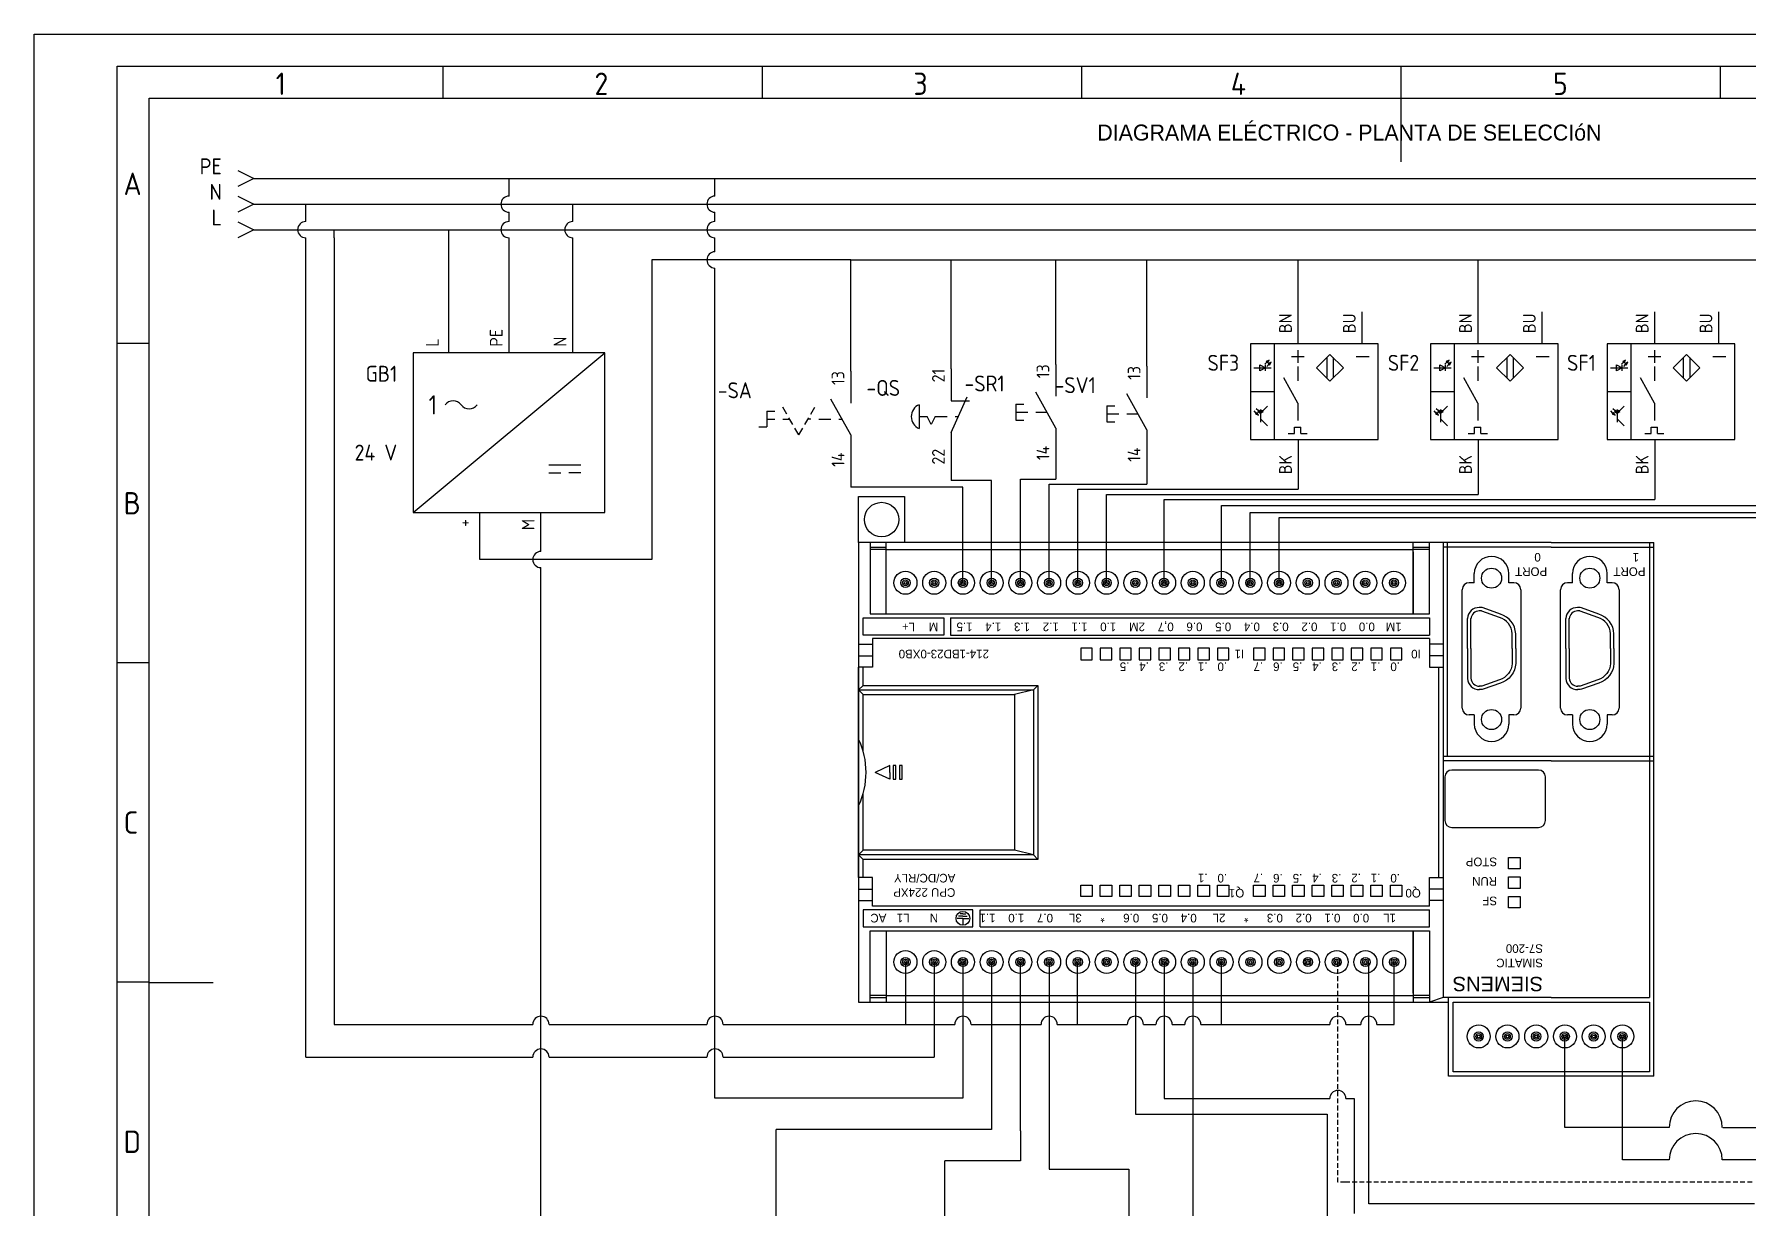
# Model space of a CAD drawing. Header units: millimetres. Extents: x 3 to 423, y -2 to 295.
# Drawn here: x 3.5 to 271.9, y 111.4 to 295.4 of the extents above; entities that cross this region are included whole.
import ezdxf
from ezdxf.enums import TextEntityAlignment as Align

# ---------------------------------------------------------------- set-up
doc = ezdxf.new("R2010")
doc.units = ezdxf.units.MM
doc.header["$LTSCALE"] = 6
doc.linetypes.add('HIDDEN2', pattern=[0.1875, 0.125, -0.0625])
for name, color, linetype in [('035', 5, 'Continuous'), ('07', 7, 'Continuous'), ('DESC', 1, 'Continuous'), ('GRN_2.5mm^2', 3, 'Continuous'), ('RED_2.5mm^2', 1, 'Continuous'), ('SYMS', 7, 'Continuous'), ('TAGS', 51, 'Continuous'), ('TERMS', 4, 'Continuous')]:
    doc.layers.add(name, color=color, linetype=linetype)
doc.styles.add('ISO Proportional', font='isocp.shx')
doc.styles.add('WD_IEC', font='isocp2.shx', dxfattribs={"width": 0.9, "height": 4})

# ---------------------------------------------------------------- blocks, each defined once
blk = doc.blocks.new('WDDOT')
for radius in [0.72, 0.449, 0.223]:
    blk.add_circle((0, 0), radius)
blk = doc.blocks.new('VPW1_1PH')
for p, q in [((-5, -25), (25, 0)), ((16.25, -17.5), (21.25, -17.5)), ((16.25, -18.75), (18.125, -18.75)), ((21.25, -18.75), (19.375, -18.75))]:
    blk.add_line(p, q)
blk.add_lwpolyline([(-5, 0), (-5, -25), (25, -25), (25, 0)], close=True)
for centre, start, end in [((1.25, -9.0625), 36.869898, 143.130102), ((3.75, -7.1875), 216.869898, 323.130102)]:
    blk.add_arc(centre, 1.5625, start, end)
at = {"style": 'WD_IEC'}
blk.add_text('1', height=3, dxfattribs=at).set_placement((-1.25, -8.125), align=Align.MIDDLE_RIGHT)
for tag, p in [('TERM01', (-1, 1)), ('TERM02', (9, 1)), ('TERM03', (19, 1))]:
    blk.add_attdef(tag, p, '', height=2, rotation=90, dxfattribs=at)
for tag, p in [('INST', (-7.5, 2.5)), ('LOC', (-7.5, -1)), ('TAG1', (-7.5, -4.5)), ('RATING1', (-7.5, -9)), ('XREF', (-7.5, -13)), ('DESC1', (-7.5, -16.85)), ('DESC2', (-7.5, -20.35)), ('DESC3', (-7.5, -23.85))]:
    blk.add_attdef(tag, text='', height=2.5, dxfattribs=at).set_placement(p, align=Align.RIGHT)
at = {"style": 'WD_IEC', "flags": 1}
for tag, p, height in [('X2TERM01', (0, 0), 0.32), ('X2TERM02', (10, 0), 0.32), ('X2TERM03', (20, 0), 0.32), ('MFG', (27.75, -1), 1.5), ('CAT', (27.75, -3.5), 1.5), ('ASSYCODE', (26, -21.5), 1), ('FAMILY', (26, -23), 1), ('CATDESC', (26, -24.5), 1), ('X8TERM04', (5, -25), 0.32), ('X8TERM05', (15, -25), 0.32)]:
    blk.add_attdef(tag, p, '', height=height, dxfattribs=at)
at = {"style": 'WD_IEC'}
for tag, p in [('TERM04', (4, -26)), ('TERM05', (14, -26))]:
    blk.add_attdef(tag, text='', height=2, rotation=90, dxfattribs=at).set_placement(p, align=Align.RIGHT)
blk = doc.blocks.new('VPE11B24')
for p, q in [((0, 7.5), (0, 12.5)), ((10, 7.5), (10, 12.5)), ((2.5, 7.5), (-7.5, 7.5)), ((-7.5, 7.5), (-7.5, -7.5)), ((-3.75, 7.5), (-3.75, -7.5)), ((-1.06, 5.49), (0.94, 5.49)), ((-0.06, 6.49), (-0.06, 4.49)), ((12.5, 7.5), (2.5, 7.5)), ((9.09, 5.49), (11.09, 5.49)), ((12.5, -7.5), (12.5, 7.5)), ((-6.94, 3.72), (-4.24, 3.72)), ((-6.04, 4.17), (-5.14, 3.72)), ((-6.04, 3.26), (-6.04, 4.17)), ((-5.14, 3.72), (-6.04, 3.26)), ((-4.92, 4.61), (-5.25, 4.27)), ((-5.14, 3.26), (-5.14, 4.17)), ((-4.58, 4.94), (-5.03, 4.72)), ((-5.03, 4.72), (-4.81, 4.5)), ((-4.58, 4.27), (-4.92, 3.94)), ((-4.81, 4.5), (-4.58, 4.94)), ((-4.25, 4.61), (-4.69, 4.38)), ((-4.69, 4.38), (-4.47, 4.16)), ((-4.47, 4.16), (-4.25, 4.61)), ((-0.07, 3.92), (-0.07, 1.69)), ((4.45, 5.31), (4.45, 2.18)), ((5.49, 5.31), (5.49, 2.18)), ((-0.07, -1.81), (-2.26, 2.13)), ((-7.5, 0), (-3.75, 0)), ((-5.91, -3.36), (-4.81, -2.27)), ((-0.07, -1.81), (-0.07, -4.53)), ((-6.57, -3.37), (-6.91, -3.03)), ((-6.46, -3.26), (-6.69, -3.48)), ((-6.69, -3.48), (-6.24, -3.7)), ((-6.24, -3.03), (-6.57, -2.7)), ((-6.24, -3.7), (-6.46, -3.26)), ((-6.13, -2.92), (-6.35, -3.14)), ((-6.35, -3.14), (-5.9, -3.37)), ((-5.9, -3.37), (-6.13, -2.92)), ((-5.91, -2.8), (-5.91, -4.77)), ((-5.68, -2.92), (-5.91, -3.36)), ((-5.91, -3.36), (-5.46, -3.14)), ((-5.91, -4.29), (-4.81, -5.38)), ((-7.5, -7.5), (12.5, -7.5)), ((-1.58, -6.56), (-0.58, -6.56)), ((-0.58, -6.56), (-0.58, -5.56)), ((-0.58, -5.56), (0.42, -5.56)), ((0, -7.5), (0, -12.5)), ((0.42, -6.56), (0.42, -5.56)), ((0.42, -6.56), (1.42, -6.56))]:
    blk.add_line(p, q)
blk.add_lwpolyline([(4.97, 5.83), (7.06, 3.74), (4.97, 1.65), (2.88, 3.74)], close=True)
for points in [[(-5.03, 4.72), (-4.81, 4.5), (-4.58, 4.94)], [(-4.69, 4.38), (-4.47, 4.16), (-4.25, 4.61)], [(-6.46, -3.26), (-6.69, -3.48), (-6.24, -3.7)], [(-6.13, -2.92), (-6.35, -3.14), (-5.9, -3.37)], [(-5.46, -3.14), (-5.68, -2.92), (-5.91, -3.36)]]:
    blk.add_solid(points)
at = {"style": 'WD_IEC'}
for tag, p in [('INST', (-9.25, 12)), ('LOC', (-9.25, 8)), ('TAG1', (-9.25, 3.25)), ('XREF', (-9.25, -1.35)), ('DESC1', (-9.25, -5.2)), ('DESC2', (-9.25, -9.2)), ('DESC3', (-9.25, -13.2))]:
    blk.add_attdef(tag, text='', height=2.5, dxfattribs=at).set_placement(p, align=Align.RIGHT)
for tag, p in [('TERM01', (-1, 12.23)), ('TERM02', (9, 12.23))]:
    blk.add_attdef(tag, text='', height=2, rotation=90, dxfattribs=at).set_placement(p, align=Align.RIGHT)
at = {"style": 'WD_IEC', "flags": 1}
for tag, p, height in [('X2TERM01', (0, 12.5), 0.32), ('X2TERM02', (10, 12.5), 0.32), ('MFG', (13.32, 6.13), 1.5), ('CAT', (13.32, 3.63), 1.5), ('X4LINK', (-7.5, 0), 0.32), ('X1LINK', (12.5, 0), 0.32), ('ASSYCODE', (13.5, -4.57), 1), ('FAMILY', (13.5, -6.07), 1), ('CATDESC', (13.5, -7.57), 1), ('X8TERM03', (0, -12.5), 0.32)]:
    blk.add_attdef(tag, p, '', height=height, dxfattribs=at)
at = {"style": 'WD_IEC'}
blk.add_attdef('TERM03', (-1, -12.96), '', height=2, rotation=90, dxfattribs=at)
blk = doc.blocks.new('IEC_border_a3')
at = {"layer": '035'}
for p, q in [((64, 292), (64, 287)), ((114, 292), (114, 287)), ((164, 292), (164, 287)), ((214, 292), (214, 287)), ((264, 292), (264, 287)), ((17.97, 248.58), (12.98, 248.58)), ((17.98, 198.54), (13, 198.54)), ((17.98, 148.54), (13, 148.54))]:
    blk.add_line(p, q, dxfattribs=at)
for points in [[(0, 297), (420, 297), (420, 0), (0, 0)], [(18, 287), (410, 287), (410, 10), (18, 10)]]:
    blk.add_lwpolyline(points, close=True, dxfattribs=at)
at = {"layer": '07'}
for p, q in [((214, 287), (214, 277)), ((18, 148.5), (28, 148.5))]:
    blk.add_line(p, q, dxfattribs=at)
blk.add_lwpolyline([(13, 292), (415, 292), (415, 5), (13, 5)], close=True, dxfattribs=at)
at = {"layer": '035', "style": 'ISO Proportional'}
for s, p in [('1', (37.81, 287.5)), ('2', (87.73, 287.5)), ('3', (137.68, 287.5)), ('4', (187.38, 287.5)), ('5', (237.84, 287.5)), ('A', (13.98, 271.83)), ('B', (14, 221.79)), ('C', (14, 171.79)), ('D', (14, 121.79))]:
    blk.add_text(s, height=3.5, dxfattribs=at).set_placement(p)
blk = doc.blocks.new('VPB12ML')
for p, q in [((0, 7.5), (0, 2.5)), ((0, -2.5), (2.5, 3.125)), ((-5, 1.875), (-5, -1.875)), ((-5, 0), (-3.75, 0)), ((-3.125, -1.25), (-3.75, 0)), ((-2.5, 0), (-3.125, -1.25)), ((-2.5, 0), (-0.625, 0)), ((0, 2.5), (2.8678, 2.5)), ((0.625, 0), (1.11111, 0)), ((0, -2.5), (0, -7.5))]:
    blk.add_line(p, q)
blk.add_arc((-4.21875, 0), 2.03125, 112.6198649, 247.3801351)
at = {"style": 'WD_IEC'}
for tag, p in [('INST', (-8, 10.25)), ('LOC', (-8, 6.75)), ('TAG1', (-8, 3.25)), ('DESC1', (-8, -10.35)), ('DESC2', (-8, -13.85)), ('DESC3', (-8, -17.35))]:
    blk.add_attdef(tag, text='', height=2.5, dxfattribs=at).set_placement(p, align=Align.RIGHT)
blk.add_attdef('TERM01', text='', height=2, rotation=90, dxfattribs=at).set_placement((-1, 7.5), align=Align.RIGHT)
at = {"style": 'WD_IEC', "flags": 1}
for tag, p, height in [('X2TERM01', (0, 7.5), 0.32), ('CONTACT', (0.5, 4.5), 1), ('COMMON', (1.75, 3.25), 1), ('X1LINK', (1.5, 0), 0.32), ('ASSYCODE', (1, -4), 1), ('FAMILY', (1, -5.5), 1), ('X8TERM02', (0, -7.5), 0.32), ('CATDESC', (1, -7), 1)]:
    blk.add_attdef(tag, p, '', height=height, dxfattribs=at)
at = {"style": 'WD_IEC', "flags": 9}
for tag, p in [('MFG', (-8.5, -0.25)), ('CAT', (-8.5, -2.75))]:
    blk.add_attdef(tag, text='', height=1.5, dxfattribs=at).set_placement(p, align=Align.RIGHT)
at = {"style": 'WD_IEC'}
blk.add_attdef('TERM02', (-1, -7.5), '', height=2, rotation=90, dxfattribs=at)
at = {"lineweight": 15, "style": 'WD_IEC'}
blk.add_attdef('XREF', text='', height=2.5, dxfattribs=at).set_placement((-8, -6.35), align=Align.RIGHT)
blk = doc.blocks.new('VPB11')
for p, q in [((0, 7.5), (0, 2.5)), ((0, -2.5), (-3.125, 3.125)), ((-6.25, 1.25), (-6.25, -1.25)), ((-6.25, 1.25), (-5, 1.25)), ((-6.25, 0), (-4.375, 0)), ((-3.125, 0), (-1.389, 0)), ((-6.25, -1.25), (-5, -1.25)), ((0, -2.5), (0, -7.5))]:
    blk.add_line(p, q)
at = {"style": 'WD_IEC'}
for tag, p in [('INST', (-8, 10.25)), ('LOC', (-8, 6.75)), ('TAG1', (-8, 3.25)), ('DESC1', (-8, -10.35)), ('DESC2', (-8, -13.85)), ('DESC3', (-8, -17.35))]:
    blk.add_attdef(tag, text='', height=2.5, dxfattribs=at).set_placement(p, align=Align.RIGHT)
blk.add_attdef('TERM01', text='', height=2, rotation=90, dxfattribs=at).set_placement((-1, 7.5), align=Align.RIGHT)
at = {"style": 'WD_IEC', "flags": 1}
for tag, p, height in [('X2TERM01', (0, 7.5), 0.32), ('CONTACT', (0.5, 4.5), 1), ('COMMON', (1.75, 3.25), 1), ('X1LINK', (0, 0), 0.32), ('ASSYCODE', (1, -4), 1), ('FAMILY', (1, -5.5), 1), ('X8TERM02', (0, -7.5), 0.32), ('CATDESC', (1, -7), 1)]:
    blk.add_attdef(tag, p, '', height=height, dxfattribs=at)
at = {"style": 'WD_IEC', "flags": 9}
for tag, p in [('MFG', (-8.5, -0.25)), ('CAT', (-8.5, -2.75))]:
    blk.add_attdef(tag, text='', height=1.5, dxfattribs=at).set_placement(p, align=Align.RIGHT)
at = {"style": 'WD_IEC'}
blk.add_attdef('TERM02', (-1, -7.5), '', height=2, rotation=90, dxfattribs=at)
at = {"lineweight": 15, "style": 'WD_IEC'}
blk.add_attdef('XREF', text='', height=2.5, dxfattribs=at).set_placement((-8, -6.35), align=Align.RIGHT)
blk = doc.blocks.new('HA1X3Y')
blk.add_lwpolyline([(-2.5, 1.25), (0, 0), (-2.5, -1.25)])
at = {"style": 'WD_IEC'}
blk.add_attdef('DESC1', text='', height=2.5, dxfattribs=at).set_placement((-5, 0.675), align=Align.RIGHT)
at = {"style": 'WD_IEC', "flags": 1}
blk.add_attdef('X1TERM01', (0, 0), '', height=0.32, dxfattribs=at)
at = {"style": 'WD_IEC'}
blk.add_attdef('DESC2', text='', height=2.5, dxfattribs=at).set_placement((-5, -0.675), align=Align.TOP_RIGHT)
blk = doc.blocks.new('VSS11NL')
for p, q in [((0, 7.5), (0, 2.5)), ((0, -2.5), (-3.12, 3.12)), ((-13.12, 1.25), (-11.88, 1.25)), ((-13.12, 1.25), (-13.12, -1.25)), ((-13.12, 0), (-11.88, 0)), ((-10, 0.75), (-10.62, 1.83)), ((-10.62, 0), (-9.57, 0)), ((-9.06, -0.88), (-9.69, 0.21)), ((-7.19, -0.88), (-6.56, 0.21)), ((-6.25, 0), (-6.68, 0)), ((-6.25, 0.75), (-5.62, 1.83)), ((-5, 0), (-3.12, 0)), ((-1.88, 0), (-1.39, 0)), ((-14.38, -1.25), (-13.12, -1.25)), ((-8.12, -2.5), (-8.75, -1.42)), ((-8.12, -2.5), (-7.5, -1.42)), ((0, -2.5), (0, -7.5))]:
    blk.add_line(p, q)
at = {"style": 'WD_IEC'}
for tag, p in [('INST', (-15.5, 9.25)), ('LOC', (-15.5, 6.25)), ('TAG1', (-15.5, 3.25)), ('DESC1', (-15.5, -9.35)), ('DESC2', (-15.5, -12.35)), ('DESC3', (-15.5, -15.35))]:
    blk.add_attdef(tag, text='', height=2.5, dxfattribs=at).set_placement(p, align=Align.RIGHT)
at = {"style": 'WD_IEC', "flags": 8}
for tag, p in [('POS1', (-10.62, 3.5)), ('POS2', (-5.62, 3.5))]:
    blk.add_attdef(tag, text='', height=2, rotation=90, dxfattribs=at).set_placement(p, align=Align.MIDDLE_LEFT)
at = {"style": 'WD_IEC'}
blk.add_attdef('TERM01', text='', height=2, rotation=90, dxfattribs=at).set_placement((-1, 7.5), align=Align.RIGHT)
at = {"style": 'WD_IEC', "flags": 1}
for tag, p, height in [('X2TERM01', (0, 7.5), 0.32), ('CONTACT', (0.5, 4.5), 1), ('COMMON', (1.75, 3.25), 1), ('X1LINK', (0, 0), 0.32), ('X8TERM02', (0, -7.5), 0.32), ('ASSYCODE', (1, -9), 1), ('FAMILY', (1, -10.5), 1), ('CATDESC', (1, -12), 1)]:
    blk.add_attdef(tag, p, '', height=height, dxfattribs=at)
at = {"style": 'WD_IEC', "flags": 9}
for tag, p in [('MFG', (-16, -0.25)), ('CAT', (-16, -2.75))]:
    blk.add_attdef(tag, text='', height=1.5, dxfattribs=at).set_placement(p, align=Align.RIGHT)
at = {"style": 'WD_IEC'}
blk.add_attdef('TERM02', (-1, -7.5), '', height=2, rotation=90, dxfattribs=at)
at = {"lineweight": 15, "style": 'WD_IEC'}
blk.add_attdef('XREF', text='', height=2.5, dxfattribs=at).set_placement((-15.5, -6.35), align=Align.RIGHT)
blk.add_attdef('STATE', (1.25, -6.35), '', height=2.5, dxfattribs=at)

msp = doc.modelspace()

# ---------------------------------------------------------------- linework, layer by layer
at = {"layer": 'GRN_2.5mm^2', "color": 1}
for p, q in [((163.43, 228.68), (163.43, 225.71)), ((177.7, 228.42), (177.7, 224.91)), ((131.34, 227.62), (131.34, 224.43)), ((147.06, 227.99), (147.06, 225.48)), ((157.9, 209.47), (157.9, 225.71)), ((157.9, 225.71), (163.43, 225.71)), ((201.41, 226.92), (201.41, 224.15)), ((229.6, 226.92), (229.6, 223.3)), ((257.26, 226.92), (257.26, 222.52)), ((148.9, 224.43), (131.34, 224.43)), ((153.4, 225.48), (147.06, 225.48)), ((148.9, 209.47), (148.9, 224.43)), ((153.4, 209.47), (153.4, 225.48)), ((162.4, 209.47), (162.4, 224.91)), ((162.4, 224.91), (177.7, 224.91)), ((166.9, 209.47), (166.9, 224.15)), ((166.9, 224.15), (201.41, 224.15)), ((171.4, 209.47), (171.4, 223.3)), ((171.4, 223.3), (229.6, 223.3)), ((180.4, 209.47), (180.4, 222.52)), ((180.4, 222.52), (257.26, 222.52)), ((189.4, 209.47), (189.4, 221.55)), ((189.4, 221.55), (288.2, 221.55)), ((193.9, 209.47), (193.9, 220.5)), ((193.9, 220.5), (318.2, 220.5)), ((198.4, 209.47), (198.4, 219.68)), ((198.4, 219.68), (348.2, 219.68))]:
    msp.add_line(p, q, dxfattribs=at)
at = {"layer": 'RED_2.5mm^2', "color": 60, "true_color": 0xc0f600}
for p, q in [((37.85, 272.77), (402.32, 272.77)), ((77.82, 270.04), (77.82, 272.77)), ((110.07, 270.04), (110.07, 272.77)), ((77.82, 266.04), (77.82, 267.5)), ((110.07, 266.04), (110.07, 267.5)), ((77.82, 245.46), (77.82, 263.5)), ((110.07, 261.31), (110.07, 263.5)), ((110.07, 128.73), (110.07, 258.77)), ((148.9, 150.07), (148.9, 128.73)), ((148.9, 128.73), (110.07, 128.73))]:
    msp.add_line(p, q, dxfattribs=at)
at = {"layer": 'RED_2.5mm^2', "color": 140}
for p, q in [((37.85, 268.77), (401.56, 268.77)), ((45.99, 266.04), (45.99, 268.77)), ((87.82, 266.04), (87.82, 268.77)), ((45.99, 135.18), (45.99, 263.5)), ((87.82, 245.46), (87.82, 263.5)), ((144.4, 150.07), (144.4, 135.18)), ((45.99, 135.18), (81.55, 135.18)), ((84.09, 135.18), (108.8, 135.18)), ((111.34, 135.18), (144.4, 135.18))]:
    msp.add_line(p, q, dxfattribs=at)
at = {"layer": 'RED_2.5mm^2', "color": 42}
for p, q in [((37.85, 264.77), (401.6, 264.77)), ((50.45, 263.5), (50.45, 264.77)), ((50.45, 263.5), (50.45, 140.3)), ((68.33, 264.77), (68.33, 245.46)), ((139.9, 150.07), (139.9, 140.3)), ((166.86, 140.3), (166.86, 150.06)), ((189.4, 140.3), (189.4, 150.08)), ((216.41, 140.3), (216.41, 150.05)), ((50.45, 140.3), (81.55, 140.3)), ((84.09, 140.3), (108.8, 140.3)), ((111.34, 140.3), (144.41, 140.3)), ((144.41, 140.3), (147.63, 140.3)), ((150.17, 140.3), (161.13, 140.3)), ((163.67, 140.3), (166.86, 140.3)), ((166.86, 140.3), (174.63, 140.3)), ((177.17, 140.3), (179.13, 140.3)), ((181.67, 140.3), (183.63, 140.3)), ((186.17, 140.3), (189.4, 140.3)), ((189.4, 140.3), (206.34, 140.3)), ((208.88, 140.3), (211.19, 140.3)), ((213.73, 140.3), (216.41, 140.3))]:
    msp.add_line(p, q, dxfattribs=at)
at = {"layer": 'RED_2.5mm^2'}
for p, q in [((131.34, 260.04), (100.2, 260.04)), ((100.2, 260.04), (100.2, 213.11)), ((131.34, 260.04), (347.2, 260.04)), ((131.34, 242.62), (131.34, 260.04)), ((147.06, 242.99), (147.06, 260.04)), ((163.43, 243.68), (163.43, 260.04)), ((177.7, 243.42), (177.7, 260.04)), ((201.41, 251.92), (201.41, 260.04)), ((229.6, 251.92), (229.6, 260.04)), ((73.25, 213.11), (73.25, 220.46)), ((82.82, 214.38), (82.82, 220.46)), ((100.2, 213.11), (73.25, 213.11)), ((82.82, 73.81), (82.82, 211.84)), ((162.4, 150.07), (162.4, 117.62)), ((175.9, 150.07), (175.9, 126.26)), ((180.4, 150.07), (180.4, 128.69)), ((184.9, 150.07), (184.9, 108.13)), ((212.46, 112.17), (212.46, 149.92)), ((175.9, 126.26), (205.95, 126.26)), ((180.4, 128.69), (206.34, 128.69)), ((205.95, 126.26), (205.95, 93.9)), ((208.88, 128.69), (210.15, 128.69)), ((210.15, 128.69), (210.15, 110.68)), ((145.14, 123.84), (119.66, 123.84)), ((119.66, 96.02), (119.66, 123.84)), ((157.9, 123.65), (157.9, 118.94)), ((157.9, 118.94), (146.07, 118.94)), ((146.07, 95.91), (146.07, 118.94)), ((162.4, 117.62), (174.86, 117.62)), ((174.86, 117.62), (174.86, 95.66)), ((212.94, 112.17), (212.46, 112.17)), ((272.83, 112.17), (212.94, 112.17))]:
    msp.add_line(p, q, dxfattribs=at)
at = {"layer": 'RED_2.5mm^2', "linetype": 'HIDDEN2'}
for p, q in [((207.61, 115.58), (207.61, 150.05)), ((208.76, 115.58), (207.61, 115.58)), ((272.49, 115.58), (208.76, 115.58))]:
    msp.add_line(p, q, dxfattribs=at)
at = {"layer": 'RED_2.5mm^2'}
for points in [[(153.4, 150.07), (153.4, 123.84), (145.14, 123.84)], [(157.9, 123.65), (157.9, 150.07)]]:
    msp.add_lwpolyline(points, dxfattribs=at)
at = {"layer": 'RED_2.5mm^2', "color": 3}
msp.add_lwpolyline([(267.8, 124.17, 1), (259.5, 124.17), (243.14, 124.17), (243.14, 138.41)], format="xyb", dxfattribs=at)
at = {"layer": 'RED_2.5mm^2'}
msp.add_lwpolyline([(300.06, 119.06), (267.8, 119.06, 1), (259.5, 119.06), (252.17, 119.06), (252.17, 138.41)], format="xyb", dxfattribs=at)
at = {"layer": 'RED_2.5mm^2', "color": 60, "true_color": 0xc0f600}
for centre in [(77.82, 268.77), (110.07, 268.77), (77.82, 264.77), (110.07, 264.77), (110.07, 260.04)]:
    msp.add_arc(centre, 1.27, 90, 270, dxfattribs=at)
at = {"layer": 'RED_2.5mm^2', "color": 140}
for centre, start, end in [((45.99, 264.77), 90, 270), ((87.82, 264.77), 90, 270), ((82.82, 135.18), 0, 180), ((110.07, 135.18), 0, 180)]:
    msp.add_arc(centre, 1.27, start, end, dxfattribs=at)
at = {"layer": 'RED_2.5mm^2'}
for centre, start, end in [((82.82, 213.11), 90, 270), ((207.61, 128.69), 0, 180)]:
    msp.add_arc(centre, 1.27, start, end, dxfattribs=at)
at = {"layer": 'RED_2.5mm^2', "color": 42}
for centre in [(82.82, 140.3), (110.07, 140.3), (148.9, 140.3), (162.4, 140.3), (175.9, 140.3), (180.4, 140.3), (184.9, 140.3), (207.61, 140.3), (212.46, 140.3)]:
    msp.add_arc(centre, 1.27, 0, 180, dxfattribs=at)
at = {"layer": 'SYMS'}
for p, q in [((132.57, 215.77), (132.57, 222.97)), ((132.57, 222.97), (139.77, 222.97)), ((139.77, 222.97), (139.77, 215.77)), ((241.02, 215.77), (132.57, 215.77)), ((132.57, 215.77), (132.57, 143.77)), ((139.77, 215.77), (132.57, 215.77)), ((134.37, 215.77), (134.37, 204.61)), ((134.37, 215.05), (136.89, 215.05)), ((136.89, 204.61), (136.89, 215.77)), ((219.42, 204.61), (219.42, 215.77)), ((219.42, 215.05), (221.94, 215.05)), ((221.94, 204.61), (221.94, 215.77)), ((241.02, 215.77), (224.1, 215.77)), ((224.1, 215.77), (224.1, 182.29)), ((241.02, 215.06), (224.1, 215.06)), ((224.75, 215.77), (224.75, 182.29)), ((241.02, 215.77), (257.07, 215.77)), ((241.02, 215.06), (257.07, 215.06)), ((256.41, 215.77), (256.41, 182.29)), ((257.07, 152.68), (257.07, 215.77)), ((136.89, 214.69), (134.37, 214.69)), ((136.89, 214.69), (219.42, 214.69)), ((221.94, 214.69), (219.42, 214.69)), ((219.42, 214.33), (219.42, 204.61)), ((228.98, 209.47), (228.17, 209.47)), ((228.98, 209.47), (228.98, 210.91)), ((234.38, 209.47), (234.38, 210.91)), ((235.19, 209.47), (234.38, 209.47)), ((244.37, 209.47), (243.56, 209.47)), ((244.37, 209.47), (244.37, 210.91)), ((249.77, 209.47), (249.77, 210.91)), ((250.58, 209.47), (249.77, 209.47)), ((227.09, 189.85), (227.09, 208.39)), ((236.27, 208.39), (236.27, 189.85)), ((242.48, 189.85), (242.48, 208.39)), ((251.66, 208.39), (251.66, 189.85)), ((134.37, 204.61), (221.94, 204.61)), ((136.89, 204.61), (219.42, 204.61)), ((133.29, 203.98), (145.89, 203.98)), ((133.29, 201.28), (133.29, 203.98)), ((145.89, 203.98), (145.89, 201.28)), ((146.97, 203.98), (146.97, 201.28)), ((146.97, 203.98), (221.94, 203.98)), ((221.94, 203.98), (221.94, 201.28)), ((227.9, 199.16), (227.9, 203.86)), ((228.44, 199.16), (228.44, 203.86)), ((243.29, 199.16), (243.29, 203.86)), ((243.83, 199.16), (243.83, 203.86)), ((132.57, 199.84), (134.73, 199.84)), ((145.89, 201.28), (133.29, 201.28)), ((221.94, 200.74), (134.73, 200.74)), ((134.73, 200.74), (134.73, 196.24)), ((146.97, 201.28), (221.94, 201.28)), ((221.94, 200.74), (221.94, 196.24)), ((224.1, 199.84), (221.94, 199.84)), ((227.9, 199.16), (227.9, 194.46)), ((228.44, 199.16), (228.44, 194.46)), ((243.29, 199.16), (243.29, 194.46)), ((243.83, 199.16), (243.83, 194.46)), ((132.57, 198.04), (134.73, 198.04)), ((134.73, 196.24), (132.57, 196.24)), ((132.57, 163.3), (132.57, 196.24)), ((133.29, 193.4), (133.29, 196.24)), ((224.1, 198.04), (221.94, 198.04)), ((221.94, 196.24), (224.1, 196.24)), ((223.38, 196.24), (223.38, 163.3)), ((133.29, 193.4), (132.57, 192.68)), ((133.29, 193.4), (160.65, 193.4)), ((159.93, 192.68), (160.65, 193.4)), ((160.65, 193.4), (160.65, 166.13)), ((132.57, 192.68), (159.93, 192.68)), ((133.29, 191.96), (132.57, 192.68)), ((133.29, 191.96), (156.96, 191.96)), ((133.29, 183.05), (133.29, 191.96)), ((159.93, 192.68), (156.96, 191.96)), ((156.96, 191.96), (156.96, 167.57)), ((159.93, 192.68), (159.93, 166.85)), ((228.98, 188.77), (228.17, 188.77)), ((228.98, 188.77), (228.98, 187.33)), ((235.19, 188.77), (234.38, 188.77)), ((234.38, 188.77), (234.38, 187.33)), ((244.37, 188.77), (243.56, 188.77)), ((244.37, 188.77), (244.37, 187.33)), ((250.58, 188.77), (249.77, 188.77)), ((249.77, 188.77), (249.77, 187.33)), ((137.43, 180.85), (135.18, 179.77)), ((137.43, 179.77), (137.43, 180.85)), ((138.42, 180.85), (137.97, 180.85)), ((137.97, 180.85), (137.97, 179.77)), ((138.42, 178.69), (138.42, 180.85)), ((139.41, 180.85), (138.96, 180.85)), ((138.96, 180.85), (138.96, 179.77)), ((139.41, 178.69), (139.41, 180.85)), ((224.1, 182.29), (241.02, 182.29)), ((224.1, 182.29), (224.1, 144.49)), ((241.02, 181.58), (224.1, 181.58)), ((239.04, 180.14), (225.45, 180.14)), ((241.02, 182.29), (257.07, 182.29)), ((241.02, 181.58), (257.07, 181.58)), ((256.41, 182.29), (256.41, 144.49)), ((137.43, 178.69), (135.18, 179.77)), ((137.43, 179.77), (137.43, 178.69)), ((137.97, 179.77), (137.97, 178.69)), ((137.97, 178.69), (138.42, 178.69)), ((138.96, 179.77), (138.96, 178.69)), ((138.96, 178.69), (139.41, 178.69)), ((224.37, 179.06), (224.37, 172.22)), ((240.12, 172.22), (240.12, 179.06)), ((133.29, 167.57), (133.29, 176.48)), ((225.45, 171.14), (239.04, 171.14)), ((133.29, 167.57), (132.57, 166.85)), ((159.93, 166.85), (132.57, 166.85)), ((133.29, 166.13), (132.57, 166.85)), ((156.96, 167.57), (133.29, 167.57)), ((159.93, 166.85), (156.96, 167.57)), ((159.93, 166.85), (160.65, 166.13)), ((160.65, 166.13), (133.29, 166.13)), ((133.29, 163.3), (133.29, 166.13)), ((134.73, 163.3), (132.57, 163.3)), ((132.57, 161.5), (134.73, 161.5)), ((134.73, 158.8), (134.73, 163.3)), ((221.94, 158.8), (221.94, 163.3)), ((221.94, 163.3), (224.1, 163.3)), ((224.1, 161.5), (221.94, 161.5)), ((132.57, 159.7), (134.73, 159.7)), ((221.94, 158.8), (134.73, 158.8)), ((224.1, 159.7), (221.94, 159.7)), ((150.43, 158.26), (133.29, 158.26)), ((133.29, 158.26), (133.29, 155.56)), ((148.9, 156.91), (148, 156.91)), ((148.9, 157.27), (148.23, 157.27)), ((148.9, 157.63), (148.45, 157.63)), ((148.9, 157.63), (149.35, 157.63)), ((148.9, 157.27), (149.58, 157.27)), ((148.9, 156.91), (148.9, 155.92)), ((148.9, 156.91), (149.8, 156.91)), ((150.43, 155.56), (150.43, 158.26)), ((151.6, 155.56), (151.6, 158.26)), ((151.6, 158.26), (221.94, 158.26)), ((221.94, 155.56), (221.94, 158.26)), ((133.29, 155.56), (150.43, 155.56)), ((134.37, 143.77), (134.37, 154.93)), ((134.37, 154.93), (221.94, 154.93)), ((136.89, 154.93), (136.89, 143.77)), ((136.89, 154.93), (219.42, 154.93)), ((151.6, 155.56), (221.94, 155.56)), ((219.42, 154.93), (219.42, 143.77)), ((219.42, 145.21), (219.42, 154.93)), ((221.94, 154.93), (221.94, 143.77)), ((257.07, 132.2), (257.07, 152.68)), ((132.57, 143.77), (224.93, 143.77)), ((136.89, 144.85), (134.37, 144.85)), ((134.37, 144.49), (136.89, 144.49)), ((136.89, 144.85), (219.42, 144.85)), ((221.94, 144.85), (219.42, 144.85)), ((219.42, 144.49), (221.94, 144.49)), ((224.1, 144.49), (221.94, 143.77)), ((241.02, 144.49), (224.1, 144.49)), ((224.93, 132.2), (224.93, 144.49)), ((225.65, 132.86), (225.65, 143.77)), ((225.65, 143.77), (241.02, 143.77)), ((241.02, 144.49), (256.41, 144.49)), ((241.02, 143.77), (256.41, 143.77)), ((256.41, 143.77), (256.41, 132.86)), ((257.07, 132.2), (224.93, 132.2)), ((256.41, 132.86), (225.65, 132.86))]:
    msp.add_line(p, q, dxfattribs=at)
for points in [[(235.46, 199.16), (235.46, 201.49, 0.319237), (233.08, 204.56), (230.37, 205.53, 0.086054), (230, 205.6), (229.76, 205.6)], [(234.92, 199.16), (234.92, 201.48, 0.319455), (232.91, 204.05), (230.18, 205.03, 0.086054), (230, 205.06), (229.76, 205.06)], [(250.85, 199.16), (250.85, 201.49, 0.319237), (248.47, 204.56), (245.76, 205.53, 0.086054), (245.39, 205.6), (245.15, 205.6)], [(250.31, 199.16), (250.31, 201.48, 0.319455), (248.3, 204.05), (245.57, 205.03, 0.086054), (245.39, 205.06), (245.15, 205.06)], [(235.46, 199.16), (235.46, 196.84, -0.319237), (233.08, 193.76), (230.37, 192.79, -0.086054), (230, 192.73), (229.76, 192.73)], [(234.92, 199.16), (234.92, 196.85, -0.319455), (232.91, 194.27), (230.18, 193.3, -0.086054), (230, 193.27), (229.76, 193.27)], [(250.85, 199.16), (250.85, 196.84, -0.319237), (248.47, 193.76), (245.76, 192.79, -0.086054), (245.39, 192.73), (245.15, 192.73)], [(250.31, 199.16), (250.31, 196.85, -0.319455), (248.3, 194.27), (245.57, 193.3, -0.086054), (245.39, 193.27), (245.15, 193.27)]]:
    msp.add_lwpolyline(points, format="xyb", dxfattribs=at)
for points in [[(167.34, 199.21), (167.34, 197.41), (169.14, 197.41), (169.14, 199.21)], [(170.4, 199.21), (170.4, 197.41), (172.2, 197.41), (172.2, 199.21)], [(173.46, 199.21), (173.46, 197.41), (175.26, 197.41), (175.26, 199.21)], [(176.52, 199.21), (176.52, 197.41), (178.32, 197.41), (178.32, 199.21)], [(179.58, 199.21), (179.58, 197.41), (181.38, 197.41), (181.38, 199.21)], [(182.64, 199.21), (182.64, 197.41), (184.44, 197.41), (184.44, 199.21)], [(185.7, 199.21), (185.7, 197.41), (187.5, 197.41), (187.5, 199.21)], [(188.76, 199.21), (188.76, 197.41), (190.56, 197.41), (190.56, 199.21)], [(194.41, 199.21), (194.41, 197.41), (196.21, 197.41), (196.21, 199.21)], [(197.47, 199.21), (197.47, 197.41), (199.27, 197.41), (199.27, 199.21)], [(200.53, 199.21), (200.53, 197.41), (202.33, 197.41), (202.33, 199.21)], [(203.59, 199.21), (203.59, 197.41), (205.39, 197.41), (205.39, 199.21)], [(206.65, 199.21), (206.65, 197.41), (208.45, 197.41), (208.45, 199.21)], [(209.71, 199.21), (209.71, 197.41), (211.51, 197.41), (211.51, 199.21)], [(212.77, 199.21), (212.77, 197.41), (214.57, 197.41), (214.57, 199.21)], [(215.83, 199.21), (215.83, 197.41), (217.63, 197.41), (217.63, 199.21)], [(236.15, 164.65), (234.35, 164.65), (234.35, 166.45), (236.15, 166.45)], [(167.34, 160.33), (167.34, 162.13), (169.14, 162.13), (169.14, 160.33)], [(170.4, 160.33), (170.4, 162.13), (172.2, 162.13), (172.2, 160.33)], [(173.46, 160.33), (173.46, 162.13), (175.26, 162.13), (175.26, 160.33)], [(176.52, 160.33), (176.52, 162.13), (178.32, 162.13), (178.32, 160.33)], [(179.58, 160.33), (179.58, 162.13), (181.38, 162.13), (181.38, 160.33)], [(182.64, 160.33), (182.64, 162.13), (184.44, 162.13), (184.44, 160.33)], [(185.7, 160.33), (185.7, 162.13), (187.5, 162.13), (187.5, 160.33)], [(188.76, 160.33), (188.76, 162.13), (190.56, 162.13), (190.56, 160.33)], [(194.41, 160.33), (194.41, 162.13), (196.21, 162.13), (196.21, 160.33)], [(197.47, 160.33), (197.47, 162.13), (199.27, 162.13), (199.27, 160.33)], [(200.53, 160.33), (200.53, 162.13), (202.33, 162.13), (202.33, 160.33)], [(203.59, 160.33), (203.59, 162.13), (205.39, 162.13), (205.39, 160.33)], [(206.65, 160.33), (206.65, 162.13), (208.45, 162.13), (208.45, 160.33)], [(209.71, 160.33), (209.71, 162.13), (211.51, 162.13), (211.51, 160.33)], [(212.77, 160.33), (212.77, 162.13), (214.57, 162.13), (214.57, 160.33)], [(215.83, 160.33), (215.83, 162.13), (217.63, 162.13), (217.63, 160.33)], [(236.15, 161.59), (234.35, 161.59), (234.35, 163.39), (236.15, 163.39)], [(236.15, 158.53), (234.35, 158.53), (234.35, 160.33), (236.15, 160.33)]]:
    msp.add_lwpolyline(points, close=True, dxfattribs=at)
at = {"layer": 'SYMS', "color": 3}
msp.add_lwpolyline([(267.89, 124.17), (318.06, 124.17), (318.06, 119.06)], dxfattribs=at)
at = {"layer": 'SYMS'}
for centre, radius in [((136.17, 219.37), 2.7), ((139.9, 209.47), 1.8), ((144.4, 209.47), 1.8), ((148.9, 209.47), 1.8), ((153.4, 209.47), 1.8), ((157.9, 209.47), 1.8), ((162.4, 209.47), 1.8), ((166.9, 209.47), 1.8), ((171.4, 209.47), 1.8), ((175.9, 209.47), 1.8), ((180.4, 209.47), 1.8), ((184.9, 209.47), 1.8), ((189.4, 209.47), 1.8), ((193.9, 209.47), 1.8), ((198.4, 209.47), 1.8), ((202.9, 209.47), 1.8), ((207.4, 209.47), 1.8), ((211.9, 209.47), 1.8), ((216.4, 209.47), 1.8), ((231.68, 210.19), 1.57), ((247.07, 210.19), 1.57), ((231.68, 188.05), 1.57), ((247.07, 188.05), 1.57), ((148.9, 156.91), 1.08), ((139.9, 150.07), 1.8), ((144.4, 150.07), 1.8), ((148.9, 150.07), 1.8), ((153.4, 150.07), 1.8), ((157.9, 150.07), 1.8), ((162.4, 150.07), 1.8), ((166.9, 150.07), 1.8), ((171.4, 150.07), 1.8), ((175.9, 150.07), 1.8), ((180.4, 150.07), 1.8), ((184.9, 150.07), 1.8), ((189.4, 150.07), 1.8), ((193.93, 150.07), 1.8), ((198.43, 150.07), 1.8), ((202.93, 150.07), 1.8), ((207.43, 150.07), 1.8), ((211.93, 150.07), 1.8), ((216.43, 150.07), 1.8), ((229.67, 138.41), 1.8), ((234.17, 138.41), 1.8), ((238.67, 138.41), 1.8), ((243.17, 138.41), 1.8), ((247.67, 138.41), 1.8), ((252.17, 138.41), 1.8)]:
    msp.add_circle(centre, radius, dxfattribs=at)
for centre, radius, start, end in [((231.68, 210.91), 2.7, 0, 180), ((247.07, 210.91), 2.7, 0, 180), ((228.17, 208.39), 1.08, 90, 180), ((235.19, 208.39), 1.08, 0, 90), ((243.56, 208.39), 1.08, 90, 180), ((250.58, 208.39), 1.08, 0, 90), ((229.77, 203.73), 1.87, 89.6438, 176.0032), ((229.77, 203.73), 1.33, 89.6438, 176.0032), ((245.16, 203.73), 1.87, 89.6438, 176.0032), ((245.16, 203.73), 1.33, 89.6438, 176.0032), ((229.77, 194.6), 1.87, 183.9968, 270.3562), ((229.77, 194.6), 1.33, 183.9968, 270.3562), ((245.16, 194.6), 1.87, 183.9968, 270.3562), ((245.16, 194.6), 1.33, 183.9968, 270.3562), ((228.17, 189.85), 1.08, 180, 270), ((235.19, 189.85), 1.08, 270, 0), ((243.56, 189.85), 1.08, 180, 270), ((250.58, 189.85), 1.08, 270, 0), ((231.68, 187.33), 2.7, 180, 0), ((247.07, 187.33), 2.7, 180, 0), ((121.51, 179.77), 12.23, 334.7333, 25.2667), ((225.45, 179.06), 1.08, 90, 180), ((239.04, 179.06), 1.08, 0, 90), ((225.45, 172.22), 1.08, 180, 270), ((239.04, 172.22), 1.08, 270, 0)]:
    msp.add_arc(centre, radius, start, end, dxfattribs=at)

# ---------------------------------------------------------------- block references
msp.add_blockref('IEC_border_a3', (3.48, -1.62))
ref = msp.add_blockref('HA1X3Y', (37.85, 272.77), dxfattribs=at)
ref.add_attrib('DESC1', 'PE', dxfattribs={"layer": 'DESC', "height": 2.5, "style": 'WD_IEC'}).set_placement((32.85, 273.44), align=Align.RIGHT)
ref = msp.add_blockref('HA1X3Y', (37.85, 268.77), dxfattribs=at)
ref.add_attrib('DESC1', 'N', dxfattribs={"layer": 'DESC', "height": 2.5, "style": 'WD_IEC'}).set_placement((32.85, 269.44), align=Align.RIGHT)
ref = msp.add_blockref('HA1X3Y', (37.85, 264.77), dxfattribs=at)
ref.add_attrib('DESC1', 'L', dxfattribs={"layer": 'DESC', "height": 2.5, "style": 'WD_IEC'}).set_placement((32.85, 265.44), align=Align.RIGHT)
ref = msp.add_blockref('VPE11B24', (201.41, 239.42), dxfattribs=at)
ref.add_attrib('TERM02', 'BU', dxfattribs={"layer": 'TERMS', "height": 2, "rotation": 90, "style": 'WD_IEC'}).set_placement((210.41, 251.65), align=Align.RIGHT)
ref.add_attrib('TAG1', 'SF3', dxfattribs={"layer": 'TAGS', "height": 2.5, "style": 'WD_IEC'}).set_placement((192.16, 242.67), align=Align.RIGHT)
ref.add_attrib('TERM01', 'BN', dxfattribs={"layer": 'TERMS', "height": 2, "rotation": 90, "style": 'WD_IEC'}).set_placement((200.41, 251.65), align=Align.RIGHT)
ref.add_attrib('TERM03', 'BK', (200.41, 226.46), dxfattribs={"layer": 'TERMS', "height": 2, "rotation": 90, "style": 'WD_IEC'})
ref = msp.add_blockref('VPE11B24', (229.6, 239.42), dxfattribs=at)
ref.add_attrib('TERM02', 'BU', dxfattribs={"layer": 'TERMS', "height": 2, "rotation": 90, "style": 'WD_IEC'}).set_placement((238.6, 251.65), align=Align.RIGHT)
ref.add_attrib('TAG1', 'SF2', dxfattribs={"layer": 'TAGS', "height": 2.5, "style": 'WD_IEC'}).set_placement((220.35, 242.67), align=Align.RIGHT)
ref.add_attrib('TERM01', 'BN', dxfattribs={"layer": 'TERMS', "height": 2, "rotation": 90, "style": 'WD_IEC'}).set_placement((228.6, 251.65), align=Align.RIGHT)
ref.add_attrib('TERM03', 'BK', (228.6, 226.46), dxfattribs={"layer": 'TERMS', "height": 2, "rotation": 90, "style": 'WD_IEC'})
ref = msp.add_blockref('VPE11B24', (257.26, 239.42), dxfattribs=at)
ref.add_attrib('TERM02', 'BU', dxfattribs={"layer": 'TERMS', "height": 2, "rotation": 90, "style": 'WD_IEC'}).set_placement((266.26, 251.65), align=Align.RIGHT)
ref.add_attrib('TAG1', 'SF1', dxfattribs={"layer": 'TAGS', "height": 2.5, "style": 'WD_IEC'}).set_placement((248.01, 242.67), align=Align.RIGHT)
ref.add_attrib('TERM01', 'BN', dxfattribs={"layer": 'TERMS', "height": 2, "rotation": 90, "style": 'WD_IEC'}).set_placement((256.26, 251.65), align=Align.RIGHT)
ref.add_attrib('TERM03', 'BK', (256.26, 226.46), dxfattribs={"layer": 'TERMS', "height": 2, "rotation": 90, "style": 'WD_IEC'})
ref = msp.add_blockref('VPW1_1PH', (67.82, 245.46), dxfattribs=at)
ref.add_attrib('TERM05', 'M', dxfattribs={"layer": 'TERMS', "height": 2, "rotation": 90, "style": 'WD_IEC'}).set_placement((81.82, 219.46), align=Align.RIGHT)
ref.add_attrib('TERM04', '+', dxfattribs={"layer": 'TERMS', "height": 2, "rotation": 90, "style": 'WD_IEC'}).set_placement((71.82, 219.46), align=Align.RIGHT)
ref.add_attrib('TERM03', 'N', (86.82, 246.46), dxfattribs={"layer": 'TERMS', "height": 2, "rotation": 90, "style": 'WD_IEC'})
ref.add_attrib('TERM02', 'PE', (76.82, 246.46), dxfattribs={"layer": 'TERMS', "height": 2, "rotation": 90, "style": 'WD_IEC'})
ref.add_attrib('TERM01', 'L', (66.82, 246.46), dxfattribs={"layer": 'TERMS', "height": 2, "rotation": 90, "style": 'WD_IEC'})
ref.add_attrib('DESC1', '24 V', dxfattribs={"layer": 'DESC', "height": 2.5, "style": 'WD_IEC'}).set_placement((60.32, 228.61), align=Align.RIGHT)
ref.add_attrib('TAG1', 'GB1', dxfattribs={"layer": 'TAGS', "height": 2.5, "style": 'WD_IEC'}).set_placement((60.32, 240.96), align=Align.RIGHT)
ref = msp.add_blockref('VSS11NL', (131.34, 235.12), dxfattribs=at)
ref.add_attrib('TERM02', '14', (130.34, 227.62), dxfattribs={"layer": 'TERMS', "height": 2, "rotation": 90, "style": 'WD_IEC'})
ref.add_attrib('TERM01', '13', dxfattribs={"layer": 'TERMS', "height": 2, "rotation": 90, "style": 'WD_IEC'}).set_placement((130.34, 242.62), align=Align.RIGHT)
ref.add_attrib('TAG1', '-SA', dxfattribs={"layer": 'TAGS', "height": 2.5, "style": 'WD_IEC'}).set_placement((115.84, 238.37), align=Align.RIGHT)
ref = msp.add_blockref('VPB12ML', (147.06, 235.49), dxfattribs=at)
ref.add_attrib('TERM02', '22', (146.06, 227.99), dxfattribs={"layer": 'TERMS', "height": 2, "rotation": 90, "style": 'WD_IEC'})
ref.add_attrib('TERM01', '21', dxfattribs={"layer": 'TERMS', "height": 2, "rotation": 90, "style": 'WD_IEC'}).set_placement((146.06, 242.99), align=Align.RIGHT)
ref.add_attrib('TAG1', '-QS', dxfattribs={"layer": 'TAGS', "height": 2.5, "style": 'WD_IEC'}).set_placement((139.06, 238.74), align=Align.RIGHT)
ref = msp.add_blockref('VPB11', (163.43, 236.18), dxfattribs=at)
ref.add_attrib('TERM02', '14', (162.43, 228.68), dxfattribs={"layer": 'TERMS', "height": 2, "rotation": 90, "style": 'WD_IEC'})
ref.add_attrib('TERM01', '13', dxfattribs={"layer": 'TERMS', "height": 2, "rotation": 90, "style": 'WD_IEC'}).set_placement((162.43, 243.68), align=Align.RIGHT)
ref.add_attrib('TAG1', '-SR1', dxfattribs={"layer": 'TAGS', "height": 2.5, "style": 'WD_IEC'}).set_placement((155.43, 239.43), align=Align.RIGHT)
ref = msp.add_blockref('VPB11', (177.7, 235.92), dxfattribs=at)
ref.add_attrib('TERM02', '14', (176.7, 228.42), dxfattribs={"layer": 'TERMS', "height": 2, "rotation": 90, "style": 'WD_IEC'})
ref.add_attrib('TERM01', '13', dxfattribs={"layer": 'TERMS', "height": 2, "rotation": 90, "style": 'WD_IEC'}).set_placement((176.7, 243.42), align=Align.RIGHT)
ref.add_attrib('TAG1', '-SV1', dxfattribs={"layer": 'TAGS', "height": 2.5, "style": 'WD_IEC'}).set_placement((169.7, 239.17), align=Align.RIGHT)
at = {"layer": 'SYMS', "rotation": 180}
for p in [(139.9, 209.47), (144.4, 209.47), (148.9, 209.47), (153.4, 209.47), (157.9, 209.47), (162.4, 209.47), (166.9, 209.47), (171.4, 209.47), (175.9, 209.47), (180.4, 209.47), (184.9, 209.47), (189.4, 209.47), (193.9, 209.47), (198.4, 209.47), (202.9, 209.47), (207.4, 209.47), (211.9, 209.47), (216.4, 209.47), (139.9, 150.07), (144.4, 150.07), (148.9, 150.07), (153.4, 150.07), (157.9, 150.07), (162.4, 150.07), (166.9, 150.07), (171.4, 150.07), (175.9, 150.07), (180.4, 150.07), (184.9, 150.07), (189.4, 150.07), (193.93, 150.07), (198.43, 150.07), (202.93, 150.07), (207.43, 150.07), (211.93, 150.07), (216.43, 150.07), (229.67, 138.41), (234.17, 138.41), (238.67, 138.41), (243.14, 138.41), (247.67, 138.41), (252.17, 138.41)]:
    msp.add_blockref('WDDOT', p, dxfattribs=at)

# ---------------------------------------------------------------- texts
at = {"insert": (140.33, 281.24), "char_height": 2.5, "attachment_point": 1}
msp.add_mtext_dynamic_manual_height_columns('\\pxqc;DIAGRAMA ELÉCTRICO - PLANTA DE SELECCIóN', width=138.1757, gutter_width=12.5, heights=[4.16], dxfattribs=at)
at = {"layer": 'SYMS', "char_height": 1.35, "rotation": 180}
for s, width, heights, insert, attachment_point in [('PORT\\P  0', 4.6622, [0], (240.39, 210.54), 1), ('PORT\\P  1', 4.6622, [0], (255.78, 210.54), 1), ('L+', 0.9, [0], (141.41, 201.89), 1), ('M', 1.8, [0], (145.04, 201.89), 1), ('1.5', 0.9, [0], (150.41, 201.89), 1), ('1.4', 0.9, [0], (154.91, 201.89), 1), ('1.3', 0.9, [0], (159.41, 201.89), 1), ('1.2', 0.9, [0], (163.91, 201.89), 1), ('1.1', 0.9, [0], (168.41, 201.89), 1), ('1.0', 0.9, [0], (172.91, 201.89), 1), ('2M', 0.9, [0], (177.41, 201.89), 1), ('0,7', 0.9, [0], (181.91, 201.89), 1), ('0.6', 0.9, [0], (186.41, 201.89), 1), ('0.5', 0.9, [0], (190.91, 201.89), 1), ('0.4', 0.9, [0], (195.41, 201.89), 1), ('0.3', 0.9, [0], (199.91, 201.89), 1), ('0.2', 0.9, [0], (204.41, 201.89), 1), ('0.1', 0.9, [0], (208.91, 201.89), 1), ('0.0', 0.9, [0], (213.41, 201.89), 1), ('1M', 0.9, [0], (217.61, 201.88), 1), ('214-1BD23-0XB0', 0.9, [0], (152.99, 197.63), 1), ('I1', 0.9, [0], (192.95, 197.63), 1), ('I0', 0.9, [0], (220.6, 197.63), 1), ('.5', 1.35, [0], (174.97, 195.64), 1), ('.4', 1.35, [0], (178.03, 195.64), 1), ('.3', 1.35, [0], (181.09, 195.64), 1), ('.2', 1.35, [0], (184.15, 195.64), 1), ('.1', 1.35, [0], (187.21, 195.64), 1), ('.0', 1.35, [0], (190.27, 195.64), 1), ('.7', 1.35, [0], (195.92, 195.64), 1), ('.6', 1.35, [0], (198.98, 195.64), 1), ('.5', 1.35, [0], (202.04, 195.64), 1), ('.4', 1.35, [0], (205.1, 195.64), 1), ('.3', 1.35, [0], (208.16, 195.64), 1), ('.2', 1.35, [0], (211.22, 195.64), 1), ('.1', 1.35, [0], (214.28, 195.64), 1), ('.0', 1.35, [0], (217.34, 195.64), 1), ('CPU 224XP\\PAC/DC/RLY', 12.1752, [3.6], (147.72, 163.9), 7), ('.1', 1.35, [0], (187.21, 163.89), 7), ('.0', 1.35, [0], (190.27, 163.89), 7), ('.7', 1.35, [0], (195.92, 163.89), 7), ('.6', 1.35, [0], (198.98, 163.89), 7), ('.5', 1.35, [0], (202.04, 163.89), 7), ('.4', 1.35, [0], (205.1, 163.89), 7), ('.3', 1.35, [0], (208.16, 163.89), 7), ('.2', 1.35, [0], (211.22, 163.89), 7), ('.1', 1.35, [0], (214.28, 163.89), 7), ('.0', 1.35, [0], (217.34, 163.89), 7), ('STOP', 1.35, [0], (232.55, 166.45), 7), ('Q1', 0.9, [0], (192.95, 161.9), 7), ('Q0', 0.9, [0], (220.6, 161.9), 7), ('RUN', 1.35, [0], (232.55, 163.39), 7), ('SF', 1.35, [0], (232.55, 160.33), 7), ('AC', 0.9, [0], (136.91, 157.64), 7), ('L1', 1.8, [0], (140.54, 157.64), 7), ('N', 0.9, [0], (145.01, 157.64), 7), ('1.1', 0.9, [0], (154.01, 157.64), 7), ('1.0', 0.9, [0], (158.51, 157.64), 7), ('0.7', 0.9, [0], (163.01, 157.64), 7), ('3L', 0.9, [0], (167.51, 157.64), 7), ('*', 0.9, [0], (171.11, 157.64), 7), ('0.6', 0.9, [0], (176.51, 157.64), 7), ('0.5', 0.9, [0], (181.01, 157.64), 7), ('0.4', 0.9, [0], (185.51, 157.64), 7), ('2L', 0.9, [0], (190.01, 157.64), 7), ('*', 0.9, [0], (193.61, 157.64), 7), ('0.3', 0.9, [0], (199.01, 157.64), 7), ('0.2', 0.9, [0], (203.51, 157.64), 7), ('0.1', 0.9, [0], (208.01, 157.64), 7), ('0.0', 0.9, [0], (212.51, 157.64), 7), ('1L', 0.9, [0], (216.71, 157.65), 7), ('{\\fArial|b0|i0|c0|p34;\\H1.66667x;SIEMENS}\\PSIMATIC\\PS7-200', 0.9, [0], (239.74, 152.87), 7)]:
    msp.add_mtext_dynamic_manual_height_columns(s, width=width, gutter_width=112.5, heights=heights, dxfattribs=dict(at, insert=insert, attachment_point=attachment_point))

doc.saveas('drawing.dxf')
